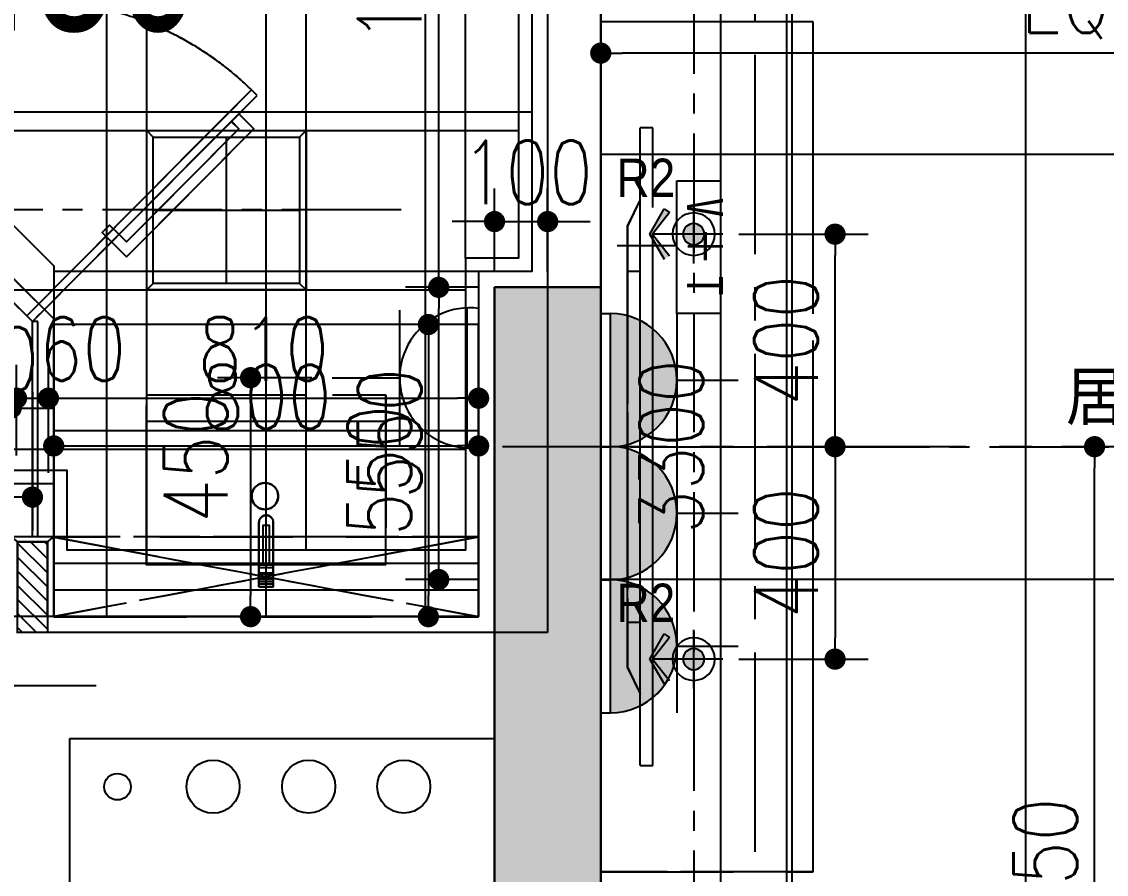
# Model space of a CAD drawing. Header units: inches. Extents: x -2597087 to 134135, y -662679 to 20000.
# Drawn here: x 5080 to 7122, y -15832 to -14227 of the extents above; entities that cross this region are included whole.
import ezdxf

# ---------------------------------------------------------------- set-up
doc = ezdxf.new("R2010")
doc.units = ezdxf.units.IN
doc.header["$LTSCALE"] = 100
doc.header["$MEASUREMENT"] = 0
for name, pattern in [('$0$DASH', [0.35, 0.25, -0.1]), ('__DASH', [0.35, 0.25, -0.1]), ('CENTER', [50.8, 31.75, -6.35, 6.35, -6.35]), ('CENTER2', [1.125, 0.75, -0.125, 0.125, -0.125]), ('DASH', [0.35, 0.25, -0.1]), ('DASHDOT2', [12.7, 6.35, -3.175, 0, -3.175]), ('HIDDENX2', [0.75, 0.5, -0.25])]:
    doc.linetypes.add(name, pattern=pattern)
doc.layers.get('0').update_dxf_attribs({"linetype": 'CONTINUOUS'})
doc.layers.get('Defpoints').update_dxf_attribs({"linetype": 'CONTINUOUS'})
for name, color, linetype in [('-04给水图层', 142, 'CENTER'), ('00-墙填充', 8, 'CONTINUOUS'), ('00-墙实线', 6, 'CONTINUOUS'), ('00-梁编号', 2, 'CONTINUOUS'), ('00-梁虚线', 4, 'DASH'), ('_ARWALL-1', 7, 'CONTINUOUS'), ('C天-CEILITE', 5, 'CONTINUOUS'), ('EQUIP-动力', 3, 'CONTINUOUS'), ('fix', 8, 'CONTINUOUS'), ('floor', 8, 'CONTINUOUS'), ('PUB_HATCH', 8, 'CONTINUOUS'), ('RC', 1, 'CONTINUOUS'), ('RC-LIGHT', 1, 'CONTINUOUS'), ('VPIPE-废水', 91, 'DASH'), ('VPIPE-污水', 49, 'DASH'), ('VPIPE-通气', 119, 'DASH'), ('WALL', 7, 'CONTINUOUS'), ('wall-dim', 3, 'CONTINUOUS'), ('WC', 1, 'CONTINUOUS'), ('天花开线', 4, 'CONTINUOUS'), ('家具', 1, 'DASH')]:
    doc.layers.add(name, color=color, linetype=linetype)
doc.styles.get("Standard").update_dxf_attribs({"font": 'txt.shx', "width": 0.8, "bigfont": 'GBCBIG.shx'})
doc.styles.add('STYLE1', font='stylu.ttf')
doc.styles.add('宋体', font='', dxfattribs={"width": 0.8})
doc.styles.add('结构海文', font='haiwenrs2015.shx', dxfattribs={"width": 0.7, "bigfont": 'haiwenhz.shx'})
doc.styles.get('宋体').set_extended_font_data('SimSun')
doc.dimstyles.new('50', dxfattribs={"dimscale": 50, "dimtxt": 2.4, "dimasz": 0.8, "dimexe": 1.25, "dimexo": 0.6, "dimgap": 0.65, "dimtad": 1, "dimdec": 0, "dimdsep": 46, "dimtxsty": 'Standard', "dimblk1": 'DOT', "dimblk2": 'DOT', "dimsah": 1, "dimcen": 2.5, "dimclrd": 3, "dimclre": 3, "dimclrt": 3, "dimadec": 0, "dimazin": 0, "dimtfac": 1, "dimtdec": 0, "dimtix": 1, "dimtmove": 2, "dimatfit": 0, "dimldrblk": 'DOT', "dimfxl": 5, "dimfxlon": 1, "dimarcsym": 0})

# ---------------------------------------------------------------- blocks, each defined once
blk = doc.blocks.new('DFG44EWDSDFG')
at = {"layer": 'PUB_HATCH'}
blk.add_hatch(color=6, dxfattribs=at).paths.add_polyline_path([(7019.9, -16877.5), (7019.9, -16677.5), (6169.9, -16677.5), (6169.9, -14727.5), (5969.9, -14727.5), (5969.9, -16877.5)])
at = {"layer": '_ARWALL-1'}
for p, q in [((6169.9, -13377.5), (6169.9, -15477.5)), ((6169.9, -14727.5), (5969.9, -14727.5)), ((5969.9, -14727.5), (5969.9, -16877.5))]:
    blk.add_line(p, q, dxfattribs=at)
at = {"layer": 'VPIPE-废水', "linetype": 'Continuous'}
for centre, radius in [((5439.9, -15667.5), 50), ((5259.9, -15667.5), 25)]:
    blk.add_circle(centre, radius, dxfattribs=at)
at = {"layer": 'VPIPE-污水', "linetype": 'Continuous'}
blk.add_circle((5799, -15667.4), 50, dxfattribs=at)
at = {"layer": 'VPIPE-通气', "linetype": 'Continuous'}
blk.add_circle((5619.9, -15667.4), 50, dxfattribs=at)
at = {"layer": 'WALL'}
for p, q in [((6069.9, -13477.5), (6069.9, -15377.5)), ((6069.9, -15377.5), (5069.9, -15377.5)), ((6169.9, -15477.5), (6169.9, -16677.5)), ((5969.9, -15577.5), (5169.9, -15577.5)), ((5169.9, -15577.5), (5169.9, -16177.5)), ((5969.9, -15577.5), (5969.9, -16877.5))]:
    blk.add_line(p, q, dxfattribs=at)
at = {"layer": 'WALL', "color": 7}
blk.add_line((6169.9, -16677.5), (6169.9, -14727.5), dxfattribs=at)
blk = doc.blocks.new('54254')
at = {"color": 1, "lineweight": -3}
for p, q in [((-2119688.1, -443344.6), (-2119688.1, -442744.6)), ((-2119673.1, -442744.6), (-2119688.1, -442744.6)), ((-2119673.1, -443344.6), (-2119673.1, -442744.6)), ((-2119673.1, -443344.6), (-2119673.1, -442842.3)), ((-2119673.1, -443324.6), (-2119673.1, -443344.6))]:
    blk.add_line(p, q, dxfattribs=at)
at = {"color": 1, "linetype": 'DASH', "lineweight": -3}
blk.add_line((-2119673.1, -443344.6), (-2120273.1, -443344.6), dxfattribs=at)
at = {"color": 1, "lineweight": -3}
for points in [[(-2119673.1, -442793.5), (-2119633.1, -442793.5), (-2119633.1, -443133.5), (-2119673.1, -443133.5)], [(-2119673.1, -442813.5), (-2119653.1, -442813.5), (-2119653.1, -443113.5), (-2119673.1, -443113.5)], [(-2119673.1, -443133.5), (-2119698.1, -443133.5), (-2119698.1, -443113.5), (-2119673.1, -443113.5)]]:
    blk.add_lwpolyline(points, dxfattribs=at)
at = {"color": 1, "linetype": 'DASH', "lineweight": -3}
blk.add_arc((-2119682.2, -443335.5), 591, 90.573, 180.8774, dxfattribs=at)
blk = doc.blocks.new('洗手盆')
at = {"layer": 'WC'}
for p, q in [((274780.9, 964189.9), (274902.4, 964189.9)), ((274780.9, 964162.9), (274780.9, 964189.9)), ((274785.8, 964162.9), (274785.8, 964189.9)), ((274787.4, 964162.9), (274787.4, 964189.9)), ((274791.6, 964162.9), (274791.6, 964189.9)), ((274796.2, 964162.9), (274796.2, 964189.9)), ((274798, 964162.9), (274798, 964189.9)), ((274804.8, 964162.9), (274804.8, 964189.9)), ((274807.5, 964162.9), (274807.5, 964189.9)), ((274817.1, 964162.9), (274817.1, 964189.9)), ((274822.5, 964162.9), (274822.5, 964189.9)), ((274780.9, 964162.9), (274902.4, 964162.9))]:
    blk.add_line(p, q, dxfattribs=at)
for points in [[(274822.5, 964401.4), (274822.5, 963951.4), (275092.5, 963951.4), (275092.5, 964401.4)], [(274822.5, 964182.8), (274896.6, 964182.8), (274896.6, 964170.1), (274822.5, 964170.1)]]:
    blk.add_lwpolyline(points, close=True, dxfattribs=at)
blk.add_circle((274951.7, 964174.2), 25, dxfattribs=at)
blk.add_arc((274902.4, 964176.4), 13.5, 270, 90, dxfattribs=at)
blk = doc.blocks.new('144')
at = {"layer": 'WALL', "lineweight": -3}
h = blk.add_hatch(dxfattribs=at)
h.set_pattern_fill('ANSI31', color=1, scale=150, style=0)
h.set_pattern_definition([(135, (1493599.496, -769812.702), (13.25825215, 13.25825215), [])])
h.paths.add_polyline_path([(1414452.4, -309067.8), (1414452.4, -309011.8), (1414281.5, -309011.8), (1414281.5, -309067.8)])
at = {"layer": 'fix', "color": 1, "linetype": 'ByBlock'}
for p, q in [((1414452.4, -309011.8), (1414461.4, -308999.8)), ((1414461.4, -309079.8), (1414452.4, -309067.8))]:
    blk.add_line(p, q, dxfattribs=at)
blk.add_lwpolyline([(1414311.5, -308999.8), (1414461.4, -308999.8), (1414461.4, -309079.8), (1414311.5, -309079.8)], dxfattribs=at)
at = {"layer": 'WALL', "color": 2, "linetype": 'ByBlock', "lineweight": -3}
blk.add_lwpolyline([(1414281.5, -309067.8), (1414452.4, -309067.8), (1414452.4, -309011.8), (1414281.5, -309011.8)], dxfattribs=at)
at = {"layer": 'WALL', "color": 1, "linetype": 'ByBlock'}
blk.add_lwpolyline([(1414311.5, -309011.8), (1414452.4, -309011.8), (1414452.4, -309067.8), (1414311.5, -309067.8)], dxfattribs=at)
blk = doc.blocks.new('_Dot')
at = {"color": 0, "linetype": 'ByBlock', "lineweight": -2}
blk.add_line((-0.5, 0), (-1, 0), dxfattribs=at)
at = {"color": 0, "linetype": 'ByBlock', "const_width": 0.5}
blk.add_lwpolyline([(-0.25, 0, 1), (0.25, 0, 1)], format="xyb", close=True, dxfattribs=at)
blk = doc.blocks.new('*D413')
at = {"layer": 'Defpoints', "color": 0, "transparency": 16777216}
for p in [(4099.9, -14894.6), (5099.9, -14894.6), (4099.9, -15122.5)]:
    blk.add_point(p, dxfattribs=at)
at = {"layer": 'WC', "color": 3, "lineweight": -2, "transparency": 16777216}
for p, q in [((4099.9, -14924.6), (4099.9, -15185)), ((5099.9, -14924.6), (5099.9, -15185)), ((4139.9, -15122.5), (4385.2, -15122.5)), ((5059.9, -15122.5), (4722.2, -15122.5))]:
    blk.add_line(p, q, dxfattribs=at)
at = {"layer": 'WC', "color": 3, "lineweight": -2, "transparency": 16777216, "xscale": 40, "yscale": 40, "zscale": 40, "rotation": 180}
blk.add_blockref('_Dot', (4099.9, -15122.5), dxfattribs=at)
at = {"layer": 'WC', "color": 3, "lineweight": -2, "transparency": 16777216, "xscale": 40, "yscale": 40, "zscale": 40}
blk.add_blockref('_Dot', (5099.9, -15122.5), dxfattribs=at)
at = {"layer": 'WC', "color": 3, "transparency": 16777216, "insert": (4553.7, -15039.1), "char_height": 120, "attachment_point": 5}
blk.add_mtext('1000', dxfattribs=at)
blk = doc.blocks.new('*D414')
at = {"layer": 'Defpoints', "color": 0, "transparency": 16777216}
for p in [(5939.9, -15026.1), (5139.9, -15052.3), (5939.9, -15052.3)]:
    blk.add_point(p, dxfattribs=at)
at = {"layer": 'WC', "color": 3, "lineweight": -2, "transparency": 16777216}
for p, q in [((5139.9, -15026.1), (5139.9, -14963.6)), ((5939.9, -15026.1), (5939.9, -14963.6)), ((5179.9, -15026.1), (5899.9, -15026.1))]:
    blk.add_line(p, q, dxfattribs=at)
at = {"layer": 'WC', "color": 3, "lineweight": -2, "transparency": 16777216, "xscale": 40, "yscale": 40, "zscale": 40, "rotation": 180}
blk.add_blockref('_Dot', (5139.9, -15026.1), dxfattribs=at)
at = {"layer": 'WC', "color": 3, "lineweight": -2, "transparency": 16777216, "xscale": 40, "yscale": 40, "zscale": 40}
blk.add_blockref('_Dot', (5939.9, -15026.1), dxfattribs=at)
at = {"layer": 'WC', "color": 3, "transparency": 16777216, "insert": (5539.9, -14933.6), "char_height": 120, "attachment_point": 5}
blk.add_mtext('800', dxfattribs=at)
blk = doc.blocks.new('*D415')
at = {"layer": 'Defpoints', "color": 0, "transparency": 16777216}
for p in [(5939.9, -14797.5, 0), (5845.3, -15347.5), (5939.9, -15347.5, 0)]:
    blk.add_point(p, dxfattribs=at)
at = {"layer": 'WC', "color": 3, "lineweight": -2, "transparency": 16777216}
for p, q in [((5909.9, -14797.5), (5782.8, -14797.5)), ((5845.3, -14837.5), (5845.3, -15307.5)), ((5909.9, -15347.5), (5782.8, -15347.5))]:
    blk.add_line(p, q, dxfattribs=at)
at = {"layer": 'WC', "color": 3, "lineweight": -2, "transparency": 16777216, "xscale": 40, "yscale": 40, "zscale": 40}
for p, rotation in [((5845.3, -14797.5), 90), ((5845.3, -15347.5), 270)]:
    blk.add_blockref('_Dot', p, dxfattribs=dict(at, rotation=rotation))
at = {"layer": 'WC', "color": 3, "transparency": 16777216, "insert": (5752.8, -15072.5), "char_height": 120, "attachment_point": 5, "rotation": 90}
blk.add_mtext('550', dxfattribs=at)
blk = doc.blocks.new('asfdgfgsdgf')
at = {"color": 1, "linetype": 'HIDDENX2', "ltscale": 2}
for p, q in [((149083.2, -162742.3), (149083.2, -161542.3)), ((149107.2, -161542.3), (149083.2, -161542.3)), ((149107.2, -162742.3), (149107.2, -161542.3)), ((149059.2, -161811.9), (149059.2, -162472.7)), ((149059.2, -161811.9), (149083.2, -161811.9)), ((149059.2, -162472.7), (149083.2, -162472.7)), ((149083.2, -162742.3), (149107.2, -162742.3))]:
    blk.add_line(p, q, dxfattribs=at)
blk.add_lwpolyline([(149083.2, -162607.4), (149083.2, -161677.2), (149059.2, -161727.4), (149059.2, -162557.3)], close=True, dxfattribs=at)
at = {"layer": '家具', "color": 2, "linetype": 'HIDDENX2', "ltscale": 2}
blk.add_lwpolyline([(149409.2, -162942.3), (149409.2, -161342.3), (149009.2, -161342.3), (149009.2, -162942.3)], close=True, dxfattribs=at)
blk = doc.blocks.new('*D446')
at = {"layer": 'Defpoints', "color": 0, "transparency": 16777216}
for p in [(6169.9, -14286.6), (6169.9, -14719.1), (7919.9, -14824.5)]:
    blk.add_point(p, dxfattribs=at)
at = {"layer": '天花开线', "color": 3, "lineweight": -2, "transparency": 16777216}
for p, q in [((6169.9, -14536.6), (6169.9, -14224.1)), ((7919.9, -14536.6), (7919.9, -14224.1)), ((7879.9, -14286.6), (6209.9, -14286.6))]:
    blk.add_line(p, q, dxfattribs=at)
at = {"layer": '天花开线', "color": 3, "lineweight": -2, "transparency": 16777216, "xscale": 40, "yscale": 40, "zscale": 40, "rotation": 180}
blk.add_blockref('_Dot', (6169.9, -14286.6), dxfattribs=at)
at = {"layer": '天花开线', "color": 3, "lineweight": -2, "transparency": 16777216, "xscale": 40, "yscale": 40, "zscale": 40}
blk.add_blockref('_Dot', (7919.9, -14286.6), dxfattribs=at)
at = {"layer": '天花开线', "color": 3, "transparency": 16777216, "insert": (7044.9, -14194.1), "char_height": 120, "attachment_point": 5}
blk.add_mtext('EQ', dxfattribs=at)
blk = doc.blocks.new('*D447')
at = {"layer": 'Defpoints', "color": 0, "transparency": 16777216}
for p in [(6399.9, -15027.5), (6399.9, -15427.4), (6611, -15427.4)]:
    blk.add_point(p, dxfattribs=at)
at = {"layer": '天花开线', "color": 3, "lineweight": -2, "transparency": 16777216}
for p, q in [((6429.9, -15027.5), (6673.5, -15027.5)), ((6611, -15067.5), (6611, -15387.4)), ((6429.9, -15427.4), (6673.5, -15427.4))]:
    blk.add_line(p, q, dxfattribs=at)
at = {"layer": '天花开线', "color": 3, "lineweight": -2, "transparency": 16777216, "xscale": 40, "yscale": 40, "zscale": 40}
for p, rotation in [((6611, -15027.5), 90), ((6611, -15427.4), 270)]:
    blk.add_blockref('_Dot', p, dxfattribs=dict(at, rotation=rotation))
at = {"layer": '天花开线', "color": 3, "transparency": 16777216, "insert": (6518.5, -15227.4), "char_height": 120, "attachment_point": 5, "rotation": 90}
blk.add_mtext('400', dxfattribs=at)
blk = doc.blocks.new('ktsd')
h = blk.add_hatch(color=250)
edge = h.paths.add_edge_path()
edge.add_arc((0, 0), 20, 0, 360)
for p, q in [((0, 55), (0, -77.5)), ((-55, 0), (55, 0))]:
    blk.add_line(p, q)
at = {"color": 8}
for p, q in [((-47.4, -55.1), (0, -82.7)), ((0, -77.5), (-40.5, -45.4)), ((40.8, -45.7), (0, -77.5)), ((0, -82.7), (47.6, -55.5)), ((47.6, -55.5), (40.8, -45.7))]:
    blk.add_line(p, q, dxfattribs=at)
for radius in [40, 20]:
    blk.add_circle((0, 0), radius)
for points in [[(-40.5, -45.4), (0, -77.5), (-47.4, -55.1), (0, -82.7)], [(40.8, -45.7), (0, -77.5), (47.6, -55.5), (0, -82.7)]]:
    blk.add_solid(points, dxfattribs=at)
blk = doc.blocks.new('*D448')
at = {"layer": 'Defpoints', "color": 0, "transparency": 16777216}
for p in [(6399.9, -14627.4), (6611, -14627.4), (6399.9, -15027.5)]:
    blk.add_point(p, dxfattribs=at)
at = {"layer": '天花开线', "color": 3, "lineweight": -2, "transparency": 16777216}
for p, q in [((6429.9, -14627.4), (6673.5, -14627.4)), ((6611, -14987.5), (6611, -14667.4)), ((6429.9, -15027.5), (6673.5, -15027.5))]:
    blk.add_line(p, q, dxfattribs=at)
at = {"layer": '天花开线', "color": 3, "lineweight": -2, "transparency": 16777216, "xscale": 40, "yscale": 40, "zscale": 40}
for p, rotation in [((6611, -14627.4), 90), ((6611, -15027.5), 270)]:
    blk.add_blockref('_Dot', p, dxfattribs=dict(at, rotation=rotation))
at = {"layer": '天花开线', "color": 3, "transparency": 16777216, "insert": (6518.5, -14827.4), "char_height": 120, "attachment_point": 5, "rotation": 90}
blk.add_mtext('400', dxfattribs=at)
blk = doc.blocks.new('A$C7E671F70')
at = {"layer": 'C天-CEILITE', "color": 8}
for p, q in [((12.2, 287.8), (0, 300)), ((287.8, 287.8), (300, 300)), ((12.2, 12.2), (0, 0)), ((287.8, 12.2), (300, 0))]:
    blk.add_line(p, q, dxfattribs=at)
at = {"layer": 'C天-CEILITE', "color": 1}
blk.add_lwpolyline([(0, 300), (300, 300), (300, 0), (0, 0)], close=True, dxfattribs=at)
at = {"layer": 'C天-CEILITE', "color": 8}
blk.add_lwpolyline([(12.2, 287.8), (287.8, 287.8), (287.8, 12.2), (12.2, 12.2)], close=True, dxfattribs=at)
at = {"layer": 'RC', "color": 8}
for p, q in [((150, 287.8), (150, 12.2)), ((12.2, 150), (287.8, 150))]:
    blk.add_line(p, q, dxfattribs=at)
blk = doc.blocks.new('A$C305E440D')
at = {"layer": 'RC'}
blk.add_blockref('A$C7E671F70', (0, -300), dxfattribs=at)
blk = doc.blocks.new('DREGFDS34DFDFDFFDDFDF')
at = {"layer": 'EQUIP-动力', "color": 8, "linetype": '__DASH', "ltscale": 10}
for p, q in [((32699.6, -14327.5), (33159.2, -14787.1)), ((33108.6, -14781.2), (33531.5, -14355.6)), ((33542.1, -14366.2), (33531.5, -14355.6)), ((33119.2, -14791.8), (32693.6, -14368.9)), ((33119.2, -14791.8), (33542.1, -14366.2)), ((33119.2, -14791.8), (33473.2, -14435.5)), ((34263.2, -15627.5), (34263.2, -14427.5)), ((34287.2, -14427.5), (34263.2, -14427.5)), ((34287.2, -15627.5), (34287.2, -14427.5)), ((34239.2, -14697), (34239.2, -15357.9)), ((34239.2, -14697), (34263.2, -14697)), ((33119.2, -15197.5), (33119.2, -14791.8)), ((33129.2, -15197.5), (33129.2, -14791.8)), ((33159.2, -15317.4), (33159.2, -14787.1)), ((33959.2, -14797.5, 0), (33159.2, -14797.5, 0)), ((33159.2, -14797.5, 0), (33159.2, -15347.4, 0)), ((33959.2, -15347.5, 0), (33959.2, -14797.5, 0)), ((33159.2, -15097.5, 0), (33159.2, -15247.5, 0)), ((33959.2, -15247.5, 0), (33959.2, -15097.5, 0)), ((33545.7, -15291.3, 0), (33545.7, -15169.8, 0)), ((33572.7, -15291.3, 0), (33572.7, -15169.8, 0)), ((33959.2, -15197.5, 0), (33159.2, -15197.5, 0)), ((33959.2, -15197.5), (33159.2, -15347.5, 0)), ((33159.2, -15197.5, 0), (33959.2, -15347.5, 0)), ((33159.2, -15247.4, 0), (33159.2, -15247.4, 0)), ((33545.7, -15249.8, 0), (33572.7, -15249.8, 0)), ((33545.7, -15255.1, 0), (33572.7, -15255.1, 0)), ((33545.7, -15264.8, 0), (33572.7, -15264.8, 0)), ((33545.7, -15267.4, 0), (33572.7, -15267.4, 0)), ((33545.7, -15274.2, 0), (33572.7, -15274.2, 0)), ((33545.7, -15276, 0), (33572.7, -15276, 0)), ((33545.7, -15280.7, 0), (33572.7, -15280.7, 0)), ((33545.7, -15284.9, 0), (33572.7, -15284.9, 0)), ((33545.7, -15286.4, 0), (33572.7, -15286.4, 0)), ((33545.7, -15291.3, 0), (33572.7, -15291.3, 0)), ((33159.2, -15347.4, 0), (33959.2, -15347.5, 0)), ((33159.2, -15347.5, 0), (33959.2, -15347.5, 0)), ((34239.2, -15357.9), (34263.2, -15357.9)), ((34263.2, -15627.5), (34287.2, -15627.5))]:
    blk.add_line(p, q, dxfattribs=at)
for points in [[(34589.2, -15827.5), (34589.2, -14227.5), (34189.2, -14227.5), (34189.2, -15827.5)], [(34263.2, -15492.6), (34263.2, -14562.3), (34239.2, -14612.5), (34239.2, -15442.4)]]:
    blk.add_lwpolyline(points, close=True, dxfattribs=at)
for points in [[(33507.7, -14400.9), (33536, -14429.1), (33296.4, -14670.2), (33268, -14642)], [(33493.6, -14415), (33507.8, -14429.1), (33296.3, -14641.9), (33282.1, -14627.8)], [(33268, -14642), (33250.3, -14624.4), (33264.4, -14610.2), (33282.1, -14627.8)]]:
    blk.add_lwpolyline(points, dxfattribs=at)
at = {"layer": 'EQUIP-动力', "color": 8, "linetype": '__DASH', "ltscale": 10, "elevation": 0}
for points in [[(33784.2, -15249.8), (33334.2, -15249.8), (33334.2, -14929.8), (33784.2, -14929.8)], [(33565.5, -15249.8), (33565.5, -15175.6), (33552.8, -15175.6), (33552.8, -15249.8)]]:
    blk.add_lwpolyline(points, close=True, dxfattribs=at)
at = {"layer": 'EQUIP-动力', "color": 8, "linetype": '__DASH', "ltscale": 10}
blk.add_circle((33556.9, -15120.6, 0), 25, dxfattribs=at)
for centre, radius, start, end in [((33119.1, -14779), 591, 45.7526, 136.057), ((33559.2, -15169.8, 0), 13.5, 0, 180)]:
    blk.add_arc(centre, radius, start, end, dxfattribs=at)
blk = doc.blocks.new('PCG7')
at = {"color": 0, "linetype": 'ByBlock', "lineweight": -2}
for p, q in [((-120.3, 675), (-120.3, 300)), ((995.6, 300), (995.6, 675)), ((-120.3, 300), (995.6, 300)), ((450.5, 300), (450.5, -200.9))]:
    blk.add_line(p, q, dxfattribs=at)
at = {"color": 0, "linetype": 'ByBlock', "lineweight": -2, "style": '宋体', "width": 0.8}
for s, p in [('T', (33.1, 386)), ('＋', (281.9, 384.9)), ('V', (690.3, 386))]:
    blk.add_text(s, height=300, dxfattribs=at).set_placement(p)
blk = doc.blocks.new('safre2cdas')
at = {"linetype": 'ByBlock', "lineweight": -2}
h = blk.add_hatch(color=0, dxfattribs=at)
edge = h.paths.add_edge_path()
edge.add_ellipse((-141.7, 0), major_axis=(-88.6, 88.6), ratio=1, start_angle=135, end_angle=315, ccw=False)
edge.add_line((-141.7, -125.2), (-141.7, 125.2))
at = {"color": 0, "linetype": 'ByBlock', "lineweight": -2}
for p, q in [((-160.3, 125.2), (-141.7, 125.2)), ((-141.7, 125.2), (-141.7, -125.2)), ((-16.4, -125.2), (-16.4, 125.2)), ((-16.4, 0), (98.6, 0)), ((-160.3, -125.2), (-141.7, -125.2))]:
    blk.add_line(p, q, dxfattribs=at)
at = {"color": 0, "linetype": 'ByBlock', "lineweight": -2, "extrusion": (0, 0, -1)}
blk.add_ellipse((-141.7, 0), major_axis=(88.6, 88.6), ratio=1, start_param=-0.785398, end_param=2.356194, dxfattribs=at)
blk = doc.blocks.new('*D507')
at = {"layer": 'Defpoints', "color": 0, "transparency": 16777216}
for p in [(7099.7, -15027.5), (7163.4, -15027.5), (6960, -16677.5)]:
    blk.add_point(p, dxfattribs=at)
at = {"layer": 'EQUIP-动力', "color": 3, "lineweight": -2, "transparency": 16777216}
for p, q in [((7133.4, -15027.5), (7037.2, -15027.5)), ((7099.7, -16637.5), (7099.7, -15067.5)), ((6990, -16677.5), (7162.2, -16677.5))]:
    blk.add_line(p, q, dxfattribs=at)
at = {"layer": 'EQUIP-动力', "color": 3, "lineweight": -2, "transparency": 16777216, "xscale": 40, "yscale": 40, "zscale": 40}
for p, rotation in [((7099.7, -15027.5), 90), ((7099.7, -16677.5), 270)]:
    blk.add_blockref('_Dot', p, dxfattribs=dict(at, rotation=rotation))
at = {"layer": 'EQUIP-动力', "color": 3, "transparency": 16777216, "insert": (7007.2, -15852.5), "char_height": 120, "attachment_point": 5, "rotation": 90}
blk.add_mtext('1650', dxfattribs=at)
blk = doc.blocks.new('*D512')
at = {"layer": 'Defpoints', "color": 0, "transparency": 16777216}
for p in [(5656.2, -14897.6), (5510.6, -15347.4), (5656.2, -15347.4)]:
    blk.add_point(p, dxfattribs=at)
at = {"layer": 'EQUIP-动力', "color": 3, "lineweight": -2, "transparency": 16777216}
for p, q in [((5626.2, -14897.6), (5448.1, -14897.6)), ((5510.6, -14937.6), (5510.6, -15307.4)), ((5626.2, -15347.4), (5448.1, -15347.4))]:
    blk.add_line(p, q, dxfattribs=at)
at = {"layer": 'EQUIP-动力', "color": 3, "lineweight": -2, "transparency": 16777216, "xscale": 40, "yscale": 40, "zscale": 40}
for p, rotation in [((5510.6, -14897.6), 90), ((5510.6, -15347.4), 270)]:
    blk.add_blockref('_Dot', p, dxfattribs=dict(at, rotation=rotation))
at = {"layer": 'EQUIP-动力', "color": 3, "transparency": 16777216, "insert": (5407.3, -15048), "char_height": 120, "attachment_point": 5, "rotation": 90}
blk.add_mtext('450', dxfattribs=at)
blk = doc.blocks.new('A$C13D5077C')
at = {"layer": 'EQUIP-动力', "color": 7}
for points in [[(0, 262.5), (0, 135.5)], [(-127, 135.5), (127, 135.5)], [(-132.1, 8.5), (131.5, 8.5)]]:
    blk.add_lwpolyline(points, dxfattribs=at)
blk.add_lwpolyline([(130.5, -13.1, 1.142122), (-130.9, -14.4)], format="xyb", dxfattribs=at)
blk = doc.blocks.new('h54h5h56j56')
at = {"layer": '-04给水图层', "color": 8, "linetype": '$0$DASH', "ltscale": 5}
for p, q in [((29975.1, 10446.3), (29575.1, 10446.3)), ((29575.1, 10446.3), (29575.1, 8846.3)), ((29975.1, 8846.3), (29975.1, 10446.3)), ((28085.5, 10346.3), (28545.1, 9886.7)), ((28494.5, 9892.5), (28917.4, 10318.1)), ((28928.1, 10307.5), (28917.4, 10318.1)), ((28505.1, 9881.9), (28079.5, 10304.9)), ((28505.1, 9881.9), (28928.1, 10307.5)), ((28893.6, 10272.9), (28922, 10244.7)), ((28879.5, 10258.7), (28893.7, 10244.6)), ((28505.1, 9881.9), (28859.2, 10238.2)), ((28893.7, 10244.6), (28682.2, 10031.8)), ((28922, 10244.7), (28682.3, 10003.5)), ((29649.1, 9046.3), (29649.1, 10246.3)), ((29673.1, 10246.3), (29649.1, 10246.3)), ((29673.1, 9046.3), (29673.1, 10246.3)), ((29649.1, 10111.4), (29625.1, 10061.2)), ((29649.1, 9181.2), (29649.1, 10111.4)), ((28636.2, 10049.3), (28650.3, 10063.5)), ((28654, 10031.7), (28636.2, 10049.3)), ((28650.3, 10063.5), (28668.1, 10045.9)), ((29625.1, 10061.2), (29625.1, 9231.3)), ((28682.3, 10003.5), (28654, 10031.7)), ((28682.2, 10031.8), (28668.1, 10045.9)), ((29625.1, 9976.7), (29625.1, 9315.8)), ((29625.1, 9976.7), (29649.1, 9976.7)), ((28519.2, 9896.1), (28505.1, 9881.9)), ((28545.1, 9356.3), (28545.1, 9886.7)), ((28515.1, 9881.9), (28505.1, 9881.9)), ((28505.1, 9476.3), (28505.1, 9881.9)), ((28515.1, 9476.3), (28515.1, 9881.9)), ((29345.1, 9876.3, 0), (28545.1, 9876.3, 0)), ((28545.1, 9876.3, 0), (28545.1, 9326.3, 0)), ((29345.1, 9426.3, 0), (29345.1, 9876.3, 0)), ((28720.1, 9424, 0), (28720.1, 9744, 0)), ((28720.1, 9744, 0), (29170.1, 9744, 0)), ((29170.1, 9744, 0), (29170.1, 9424, 0)), ((28545.1, 9576.3, 0), (28545.1, 9326.3, 0)), ((29345.1, 9326.3, 0), (29345.1, 9576.3, 0)), ((28931.6, 9382.4, 0), (28931.6, 9503.9, 0)), ((28951.5, 9498.1, 0), (28938.8, 9498.1, 0)), ((28938.8, 9498.1, 0), (28938.8, 9424, 0)), ((28951.5, 9424, 0), (28951.5, 9498.1, 0)), ((28958.6, 9382.4, 0), (28958.6, 9503.9, 0)), ((29345.1, 9476.3, 0), (28545.1, 9476.3, 0)), ((29345.1, 9476.3), (28545.1, 9326.3, 0)), ((28545.1, 9476.3, 0), (29345.1, 9326.3, 0)), ((28545.1, 9426.3, 0), (28545.1, 9426.3, 0)), ((29170.1, 9424, 0), (28720.1, 9424, 0)), ((28931.6, 9424, 0), (28958.6, 9424, 0)), ((28931.6, 9418.6, 0), (28958.6, 9418.6, 0)), ((28938.8, 9424, 0), (28951.5, 9424, 0)), ((28931.6, 9409, 0), (28958.6, 9409, 0)), ((28931.6, 9406.3, 0), (28958.6, 9406.3, 0)), ((28931.6, 9399.5, 0), (28958.6, 9399.5, 0)), ((28931.6, 9397.7, 0), (28958.6, 9397.7, 0)), ((28931.6, 9393.1, 0), (28958.6, 9393.1, 0)), ((28931.6, 9388.8, 0), (28958.6, 9388.8, 0)), ((28931.6, 9387.3, 0), (28958.6, 9387.3, 0)), ((28931.6, 9382.4, 0), (28958.6, 9382.4, 0)), ((28545.1, 9326.3, 0), (29345.1, 9326.3, 0)), ((28545.1, 9326.3, 0), (29345.1, 9326.3, 0)), ((29625.1, 9315.8), (29649.1, 9315.8)), ((29625.1, 9231.3), (29649.1, 9181.2)), ((29649.1, 9046.3), (29673.1, 9046.3)), ((29575.1, 8846.3), (29975.1, 8846.3))]:
    blk.add_line(p, q, dxfattribs=at)
blk.add_circle((28942.9, 9553.2, 0), 25, dxfattribs=at)
for centre, radius, start, end in [((28505.1, 9894.8), 591, 45.7526, 136.057), ((28945.1, 9503.9, 0), 13.5, 0, 180)]:
    blk.add_arc(centre, radius, start, end, dxfattribs=at)
blk = doc.blocks.new('*D608')
at = {"layer": 'Defpoints', "color": 0, "transparency": 16777216}
for p in [(6169.9, -13377.5), (6169.9, -16677.5), (6395.4, -16677.5)]:
    blk.add_point(p, dxfattribs=at)
at = {"layer": 'wall-dim', "color": 3, "lineweight": -2, "transparency": 16777216}
for p, q in [((6199.9, -13377.5), (6457.9, -13377.5)), ((6395.4, -13417.5), (6395.4, -16637.5)), ((6199.9, -16677.5), (6457.9, -16677.5))]:
    blk.add_line(p, q, dxfattribs=at)
at = {"layer": 'wall-dim', "color": 3, "lineweight": -2, "transparency": 16777216, "xscale": 40, "yscale": 40, "zscale": 40}
for p, rotation in [((6395.4, -13377.5), 90), ((6395.4, -16677.5), 270)]:
    blk.add_blockref('_Dot', p, dxfattribs=dict(at, rotation=rotation))
at = {"layer": 'wall-dim', "color": 3, "transparency": 16777216, "insert": (6302.9, -15027.5), "char_height": 120, "attachment_point": 5, "rotation": 90}
blk.add_mtext('3300', dxfattribs=at)
blk = doc.blocks.new('*D627')
at = {"layer": 'Defpoints', "color": 0, "transparency": 16777216}
for p in [(5069.9, -14936.2), (5069.9, -15073.8, 0), (4969.9, -15201.9)]:
    blk.add_point(p, dxfattribs=at)
at = {"layer": 'wall-dim', "color": 3, "lineweight": -2, "transparency": 16777216}
for p, q in [((4969.9, -15171.9), (4969.9, -14873.7)), ((5069.9, -15043.8), (5069.9, -14873.7)), ((4929.9, -14936.2), (4889.9, -14936.2)), ((4969.9, -14936.2), (5069.9, -14936.2)), ((5109.9, -14936.2), (5149.9, -14936.2))]:
    blk.add_line(p, q, dxfattribs=at)
at = {"layer": 'wall-dim', "color": 3, "lineweight": -2, "transparency": 16777216, "xscale": 40, "yscale": 40, "zscale": 40}
blk.add_blockref('_Dot', (4969.9, -14936.2), dxfattribs=at)
at = {"layer": 'wall-dim', "color": 3, "lineweight": -2, "transparency": 16777216, "xscale": 40, "yscale": 40, "zscale": 40, "rotation": 180}
blk.add_blockref('_Dot', (5069.9, -14936.2), dxfattribs=at)
at = {"layer": 'wall-dim', "color": 3, "transparency": 16777216, "insert": (4946.5, -14843.7), "char_height": 120, "attachment_point": 5}
blk.add_mtext('100', dxfattribs=at)
blk = doc.blocks.new('*D629')
at = {"layer": 'Defpoints', "color": 0, "transparency": 16777216}
for p in [(5129.9, -14936.2), (5069.9, -15073.8, 0), (5129.9, -15106.5)]:
    blk.add_point(p, dxfattribs=at)
at = {"layer": 'wall-dim', "color": 3, "lineweight": -2, "transparency": 16777216}
for p, q in [((5069.9, -15043.8), (5069.9, -14873.7)), ((5129.9, -15076.5), (5129.9, -14873.7)), ((5029.9, -14936.2), (4989.9, -14936.2)), ((5069.9, -14936.2), (5129.9, -14936.2)), ((5169.9, -14936.2), (5209.9, -14936.2))]:
    blk.add_line(p, q, dxfattribs=at)
at = {"layer": 'wall-dim', "color": 3, "lineweight": -2, "transparency": 16777216, "xscale": 40, "yscale": 40, "zscale": 40}
blk.add_blockref('_Dot', (5069.9, -14936.2), dxfattribs=at)
at = {"layer": 'wall-dim', "color": 3, "lineweight": -2, "transparency": 16777216, "xscale": 40, "yscale": 40, "zscale": 40, "rotation": 180}
blk.add_blockref('_Dot', (5129.9, -14936.2), dxfattribs=at)
at = {"layer": 'wall-dim', "color": 3, "transparency": 16777216, "insert": (5194.1, -14843.7), "char_height": 120, "attachment_point": 5}
blk.add_mtext('60', dxfattribs=at)
blk = doc.blocks.new('*D630')
at = {"layer": 'Defpoints', "color": 0, "transparency": 16777216}
for p in [(5939.9, -14936.2), (5939.9, -15086.2), (5129.9, -15106.5)]:
    blk.add_point(p, dxfattribs=at)
at = {"layer": 'wall-dim', "color": 3, "lineweight": -2, "transparency": 16777216}
for p, q in [((5129.9, -15076.5), (5129.9, -14873.7)), ((5939.9, -15056.2), (5939.9, -14873.7)), ((5169.9, -14936.2), (5899.9, -14936.2))]:
    blk.add_line(p, q, dxfattribs=at)
at = {"layer": 'wall-dim', "color": 3, "lineweight": -2, "transparency": 16777216, "xscale": 40, "yscale": 40, "zscale": 40, "rotation": 180}
blk.add_blockref('_Dot', (5129.9, -14936.2), dxfattribs=at)
at = {"layer": 'wall-dim', "color": 3, "lineweight": -2, "transparency": 16777216, "xscale": 40, "yscale": 40, "zscale": 40}
blk.add_blockref('_Dot', (5939.9, -14936.2), dxfattribs=at)
at = {"layer": 'wall-dim', "color": 3, "transparency": 16777216, "insert": (5534.9, -14843.7), "char_height": 120, "attachment_point": 5}
blk.add_mtext('810', dxfattribs=at)
blk = doc.blocks.new('*D631')
at = {"layer": 'Defpoints', "color": 0, "transparency": 16777216}
for p in [(5864.7, -14727.5), (5969.9, -14727.5), (5969.9, -15277.5)]:
    blk.add_point(p, dxfattribs=at)
at = {"layer": 'wall-dim', "color": 3, "lineweight": -2, "transparency": 16777216}
for p, q in [((5939.9, -14727.5), (5802.2, -14727.5)), ((5864.7, -15237.5), (5864.7, -14767.5)), ((5939.9, -15277.5), (5802.2, -15277.5))]:
    blk.add_line(p, q, dxfattribs=at)
at = {"layer": 'wall-dim', "color": 3, "lineweight": -2, "transparency": 16777216, "xscale": 40, "yscale": 40, "zscale": 40}
for p, rotation in [((5864.7, -14727.5), 90), ((5864.7, -15277.5), 270)]:
    blk.add_blockref('_Dot', p, dxfattribs=dict(at, rotation=rotation))
at = {"layer": 'wall-dim', "color": 3, "transparency": 16777216, "insert": (5772.2, -15002.5), "char_height": 120, "attachment_point": 5, "rotation": 90}
blk.add_mtext('550', dxfattribs=at)
blk = doc.blocks.new('*D632')
at = {"layer": 'Defpoints', "color": 0, "transparency": 16777216}
for p in [(5864.7, -13477.5), (6029.9, -13477.5), (5969.9, -14727.5)]:
    blk.add_point(p, dxfattribs=at)
at = {"layer": 'wall-dim', "color": 3, "lineweight": -2, "transparency": 16777216}
for p, q in [((5999.9, -13477.5), (5802.2, -13477.5)), ((5864.7, -14687.5), (5864.7, -13517.5)), ((5939.9, -14727.5), (5802.2, -14727.5))]:
    blk.add_line(p, q, dxfattribs=at)
at = {"layer": 'wall-dim', "color": 3, "lineweight": -2, "transparency": 16777216, "xscale": 40, "yscale": 40, "zscale": 40}
for p, rotation in [((5864.7, -13477.5), 90), ((5864.7, -14727.5), 270)]:
    blk.add_blockref('_Dot', p, dxfattribs=dict(at, rotation=rotation))
at = {"layer": 'wall-dim', "color": 3, "transparency": 16777216, "insert": (5772.2, -14102.5), "char_height": 120, "attachment_point": 5, "rotation": 90}
blk.add_mtext('1250', dxfattribs=at)
blk = doc.blocks.new('*D633')
at = {"layer": 'Defpoints', "color": 0, "transparency": 16777216}
for p in [(6069.9, -14603.7), (5969.9, -14727.5), (6069.9, -14727.5)]:
    blk.add_point(p, dxfattribs=at)
at = {"layer": 'wall-dim', "color": 3, "lineweight": -2, "transparency": 16777216}
for p, q in [((5969.9, -14697.5), (5969.9, -14541.2)), ((6069.9, -14697.5), (6069.9, -14541.2)), ((5929.9, -14603.7), (5889.9, -14603.7)), ((5969.9, -14603.7), (6069.9, -14603.7)), ((6109.9, -14603.7), (6149.9, -14603.7))]:
    blk.add_line(p, q, dxfattribs=at)
at = {"layer": 'wall-dim', "color": 3, "lineweight": -2, "transparency": 16777216, "xscale": 40, "yscale": 40, "zscale": 40}
blk.add_blockref('_Dot', (5969.9, -14603.7), dxfattribs=at)
at = {"layer": 'wall-dim', "color": 3, "lineweight": -2, "transparency": 16777216, "xscale": 40, "yscale": 40, "zscale": 40, "rotation": 180}
blk.add_blockref('_Dot', (6069.9, -14603.7), dxfattribs=at)
at = {"layer": 'wall-dim', "color": 3, "transparency": 16777216, "insert": (6031.6, -14511.2), "char_height": 120, "attachment_point": 5}
blk.add_mtext('100', dxfattribs=at)
blk = doc.blocks.new('*D767')
at = {"layer": 'Defpoints', "color": 0, "transparency": 16777216}
for p in [(4999.9, -14941.6, 0), (5059.9, -14941.6, 0), (5059.9, -14954.7)]:
    blk.add_point(p, dxfattribs=at)
at = {"layer": 'floor', "color": 3, "lineweight": -2, "transparency": 16777216}
for p, q in [((4959.9, -14954.7), (4919.9, -14954.7)), ((4999.9, -14954.7), (4999.9, -15017.2)), ((4999.9, -14954.7), (5059.9, -14954.7)), ((5059.9, -14954.7), (5059.9, -15017.2)), ((5099.9, -14954.7), (5139.9, -14954.7))]:
    blk.add_line(p, q, dxfattribs=at)
at = {"layer": 'floor', "color": 3, "lineweight": -2, "transparency": 16777216, "xscale": 40, "yscale": 40, "zscale": 40}
blk.add_blockref('_Dot', (4999.9, -14954.7), dxfattribs=at)
at = {"layer": 'floor', "color": 3, "lineweight": -2, "transparency": 16777216, "xscale": 40, "yscale": 40, "zscale": 40, "rotation": 180}
blk.add_blockref('_Dot', (5059.9, -14954.7), dxfattribs=at)
at = {"layer": 'floor', "color": 3, "transparency": 16777216, "insert": (5029.9, -14862.2), "char_height": 120, "attachment_point": 5}
blk.add_mtext('60', dxfattribs=at)
blk = doc.blocks.new('GTDEHD')
at = {"layer": '00-墙填充', "color": 8}
for points in [[(102410.8, -23231.4), (102610.8, -23231.4), (102410.8, -23231.4), (102610.8, -23231.4)], [(102410.8, -23231.4), (102610.8, -23231.4), (102410.8, -25381.4), (102610.8, -25181.4)]]:
    blk.add_solid(points, dxfattribs=at)
at = {"layer": '00-墙实线', "color": 8}
for p, q in [((102410.8, -23231.4), (102610.8, -23231.4)), ((102410.8, -25381.4), (102410.8, -23231.4)), ((102610.8, -23231.4), (102610.8, -25181.4))]:
    blk.add_line(p, q, dxfattribs=at)
at = {"layer": '00-梁虚线', "color": 8, "ltscale": 10}
for p, q in [((102610.8, -23231.4), (102610.8, -17581.4)), ((101660.8, -23981.4), (100510.8, -23981.4))]:
    blk.add_line(p, q, dxfattribs=at)
at = {"layer": '00-梁编号', "color": 8, "style": '结构海文', "width": 0.7}
blk.add_text('150X450', height=300, rotation=360, dxfattribs=at).set_placement((100731.2, -22748.1))

msp = doc.modelspace()

# ---------------------------------------------------------------- hatches: boundary and pattern name
at = {"layer": 'floor'}
h = msp.add_hatch(dxfattribs=at)
h.set_pattern_fill('_USER', color=256, scale=800, double=1, pattern_type=0)
h.set_pattern_definition([(0, (11769.9, -12077.45), (0, 800), []), (90, (11769.9, -12077.45), (-800, 5e-14), [])])
h.paths.add_polyline_path([(6166.951, -9077.452), (9666.951, -9077.452), (9669.915, -12177.452), (11469.915, -12177.452), (11469.915, -12077.452), (12369.915, -12077.452), (12369.915, -12177.452), (12719.915, -12177.452), (12719.915, -12077.452), (13619.915, -12077.452), (13619.915, -12177.452), (13669.915, -12177.452), (13669.915, -13277.452), (13619.915, -13277.452), (13619.915, -13377.452), (12719.915, -13377.452), (12719.915, -13277.452), (10769.915, -13277.452), (10769.915, -13377.452), (9869.915, -13377.452), (9869.915, -13277.452), (9669.915, -13277.452), (9672.879, -16677.452), (6172.879, -16677.452), (6169.915, -13381.348), (4069.915, -13377.452), (4069.915, -11827.452), (6069.915, -11827.452), (6069.915, -12177.452), (6169.915, -12177.452), (6169.915, -11087.452), (6019.915, -11087.452), (6019.915, -11697.452), (4699.915, -11697.452), (4699.915, -11597.452), (4549.915, -11597.452), (4549.915, -11147.452), (4099.915, -11147.452), (4099.915, -9107.452), (6019.915, -9107.452), (6019.915, -9487.452), (6168.433, -9487.452)])
h.paths.add_polyline_path([(4219.915, -12327.452), (6169.915, -12327.452), (6169.915, -13227.452), (4219.915, -13227.452)], flags=16)
h = msp.add_hatch(dxfattribs=at)
h.set_pattern_fill('_USER', color=256, scale=300, double=1, pattern_type=0)
h.set_pattern_definition([(0, (5839.92, -13797.45), (0, 300), []), (90, (5839.92, -13797.45), (-300, 2e-14), [])])
h.paths.add_polyline_path([(5140.205, -15087.452), (5139.918, -15087.452), (5139.918, -15347.452), (5939.915, -15347.452), (5939.915, -14687.452), (6039.915, -14687.452), (6039.915, -13532.452), (5202.915, -13532.452), (5199.915, -13519.452), (5199.915, -13507.452), (4099.915, -13507.452), (4099.915, -14227.45), (4680.298, -14227.45), (5139.918, -14687.069)])
at = {"layer": 'RC'}
h = msp.add_hatch(dxfattribs=at)
h.set_pattern_fill('_USER', color=8, scale=300, angle=90, style=0, double=1, pattern_type=0)
h.set_pattern_definition([(90, (5914.92, -13532.45), (-300, 2e-14), []), (180, (5914.92, -13532.45), (-4e-14, -300), [])])
h.paths.add_polyline_path([(6014.915, -13532.452), (6014.915, -14672.452), (5914.915, -14672.452), (5914.915, -15222.45), (5164.918, -15222.391), (5164.918, -15072.452), (5034.918, -15072.452), (5034.918, -15222.452), (4124.915, -15222.452), (4124.915, -13532.452)])

# ---------------------------------------------------------------- linework, layer by layer
at = {"layer": 'EQUIP-动力', "color": 4, "linetype": 'CENTER2', "ltscale": 5}
msp.add_line((9669.915, -15027.452), (5984.97, -15027.452), dxfattribs=at)
at = {"layer": 'fix'}
msp.add_lwpolyline([(6029.915, -13477.452), (6029.915, -13507.452), (6039.915, -13507.452), (6039.915, -14697.452), (5939.915, -14697.452), (5939.915, -15347.452), (4939.915, -15347.452), (4939.915, -15947.452), (4099.915, -15947.452), (4099.915, -13507.452), (5229.915, -13507.452), (5229.915, -13477.452)], dxfattribs=at)
at = {"layer": 'floor', "color": 1}
msp.add_lwpolyline([(4099.915, -14227.45), (4680.298, -14227.45), (5139.918, -14687.069), (5139.918, -15247.452)], dxfattribs=at)
at = {"layer": 'RC', "color": 6, "linetype": 'CENTER2', "ltscale": 5}
msp.add_line((6459.915, -9227.452), (6459.915, -16527.452), dxfattribs=at)
at = {"layer": 'RC', "color": 2}
msp.add_lwpolyline([(6519.915, -16487.452), (9649.915, -16487.452), (9649.915, -9267.452), (6519.915, -9267.452)], close=True, dxfattribs=at)
at = {"layer": 'RC'}
msp.add_lwpolyline([(6529.915, -16477.452), (9639.915, -16477.452), (9639.915, -9277.452), (6529.915, -9277.452)], close=True, dxfattribs=at)
at = {"layer": 'RC', "color": 8}
for points in [[(6039.915, -13507.452), (6039.915, -14697.452), (5939.915, -14697.452), (5939.915, -15247.452), (5139.918, -15247.389), (5139.918, -15097.452), (5059.918, -15097.452), (5059.918, -15247.452), (4099.915, -15247.452), (4099.915, -13507.452)], [(6014.915, -13532.452), (6014.915, -14672.452), (5914.915, -14672.452), (5914.915, -15222.45), (5164.918, -15222.391), (5164.918, -15072.452), (5034.918, -15072.452), (5034.918, -15222.452), (4124.915, -15222.452), (4124.915, -13532.452)]]:
    msp.add_lwpolyline(points, close=True, dxfattribs=at)
at = {"layer": 'WC', "color": 1}
for p, q in [((4680.298, -14327.45), (5139.918, -14787.069)), ((5109.915, -14791.787), (5099.915, -14791.787)), ((5139.918, -15317.439), (5139.918, -14787.069))]:
    msp.add_line(p, q, dxfattribs=at)
at = {"layer": 'WC', "color": 1, "linetype": 'ByBlock'}
for p, q in [((5099.915, -15197.452), (5099.915, -14791.787)), ((5109.915, -15197.452), (5109.915, -14791.787))]:
    msp.add_line(p, q, dxfattribs=at)
at = {"layer": 'WC', "color": 8, "linetype": 'HIDDENX2'}
for p, q in [((5939.915, -15197.452), (5139.915, -15347.452, 0)), ((5139.918, -15197.452, 0), (5939.915, -15347.451, 0))]:
    msp.add_line(p, q, dxfattribs=at)
at = {"layer": 'WC', "color": 2, "elevation": 0}
msp.add_lwpolyline([(5139.918, -15347.378), (5139.918, -15347.378), (5939.915, -15347.452), (5939.915, -14797.451), (5139.915, -14797.451), (5139.918, -15347.378)], dxfattribs=at)
at = {"layer": 'WC', "linetype": 'HIDDENX2', "elevation": 0}
msp.add_lwpolyline([(5139.915, -15197.452), (5139.915, -15347.451), (5939.915, -15347.451), (5939.915, -15197.452)], close=True, dxfattribs=at)
at = {"layer": '天花开线', "linetype": 'CENTER2', "ltscale": 3}
for p, q in [((6344.915, -14100.335), (6344.915, -16070.653)), ((5794.223, -14581.848), (4200.101, -14581.848)), ((6226.696, -15027.452), (9434.445, -15027.452))]:
    msp.add_line(p, q, dxfattribs=at)

# ---------------------------------------------------------------- block references
at = {"layer": '-04给水图层'}
msp.add_blockref('h54h5h56j56', (-23405.213, -24673.725), dxfattribs=at)
msp.add_blockref('DFG44EWDSDFG', (0, 0))
at = {"layer": '00-梁虚线'}
msp.add_blockref('GTDEHD', (-96440.852, 8503.907), dxfattribs=at)
at = {"layer": 'EQUIP-动力', "color": 2}
msp.add_blockref('DREGFDS34DFDFDFFDDFDF', (-28019.272, 0), dxfattribs=at)
at = {"layer": 'EQUIP-动力', "xscale": -0.2240000003948813, "yscale": 0.2240000003948813, "zscale": 0.2240000003948813, "rotation": 269.9999964267286}
msp.add_blockref('PCG7', (6246.082, -14750.013), dxfattribs=at)
at = {"layer": 'EQUIP-动力', "color": 2, "rotation": 90}
msp.add_blockref('A$C13D5077C', (5926.801, -14897.625, 0), dxfattribs=at)
at = {"layer": 'EQUIP-动力', "xscale": -1, "rotation": 180.0000071037012}
for p in [(6329.719, -14902.207), (6329.719, -15152.697), (6329.719, -15403.188)]:
    msp.add_blockref('safre2cdas', p, dxfattribs=at)
at = {"layer": 'RC', "color": 8, "rotation": 90}
msp.add_blockref('A$C305E440D', (5314.911, -14732.457), dxfattribs=at)
at = {"layer": 'RC-LIGHT', "xscale": -1, "rotation": 270}
for p in [(6344.915, -14627.43), (6344.915, -15427.43)]:
    msp.add_blockref('ktsd', p, dxfattribs=at)
at = {"layer": 'WALL', "color": 1, "linetype": 'ByBlock', "xscale": -1, "rotation": 270}
msp.add_blockref('144', (314139.747, -1429658.88, 0), dxfattribs=at)
at = {"layer": 'WC', "rotation": 315.1795436699609}
msp.add_blockref('54254', (1821132.642, -1194450.098), dxfattribs=at)
at = {"layer": 'WC', "color": 2, "extrusion": (0, 0, -1), "zscale": -1, "rotation": 90.00000000000001}
msp.add_blockref('洗手盆', (958636.535, -290072.229, 0), dxfattribs=at)
at = {"layer": '家具', "linetype": 'HIDDENX2'}
msp.add_blockref('asfdgfgsdgf', (-142839.296, 147114.864), dxfattribs=at)

# ---------------------------------------------------------------- texts
at = {"layer": 'RC', "color": 4, "linetype": 'DASHDOT2', "ltscale": 0.1, "style": 'STYLE1', "width": 0.9}
for p in [(6199.344, -14557.268), (6199.344, -15357.268)]:
    msp.add_text('R2', height=72, dxfattribs=at).set_placement(p)
at = {"layer": '天花开线', "linetype": 'DASHDOT2', "ltscale": 0.1, "style": 'STYLE1', "width": 0.9}
msp.add_text('居墙中', height=90, dxfattribs=at).set_placement((7045.727, -14976.896))

# ---------------------------------------------------------------- dimensions: what is measured, and where the dimension line sits
at = {"layer": 'EQUIP-动力'}
dim = msp.add_linear_dim(base=(5510.593, -15347.426, 0), p1=(5656.199, -14897.628, 0), p2=(5656.199, -15347.426, 0), angle=270, dimstyle='50', dxfattribs=at)
dim.commit()
dim.dimension.update_dxf_attribs({"geometry": '*D512', "text_midpoint": (5407.299, -15047.984, 0), "dimtype": 160})
dim = msp.add_linear_dim(base=(7099.734, -15027.452), p1=(6960.009, -16677.452), p2=(7163.363, -15027.452), angle=90, dimstyle='50', dxfattribs=at)
dim.commit()
dim.dimension.update_dxf_attribs({"geometry": '*D507', "text_midpoint": (7007.234, -15852.452)})
at = {"layer": 'floor'}
dim = msp.add_linear_dim(base=(5059.918, -14954.684), p1=(4999.918, -14941.64, 0), p2=(5059.918, -14941.64, 0), dimstyle='50', dxfattribs=at)
dim.commit()
dim.dimension.update_dxf_attribs({"geometry": '*D767', "text_midpoint": (5029.918, -14862.184)})
at = {"layer": 'wall-dim'}
for base, p1, p2, picture, middle in [((6395.447, -16677.452), (6169.915, -13377.452), (6169.915, -16677.452), '*D608', (6302.947, -15027.452)), ((5864.656, -13477.452), (5969.915, -14727.452), (6029.915, -13477.452), '*D632', (5772.156, -14102.452)), ((5864.656, -14727.452), (5969.915, -15277.452), (5969.915, -14727.452), '*D631', (5772.156, -15002.452))]:
    dim = msp.add_linear_dim(base=base, p1=p1, p2=p2, angle=90, dimstyle='50', override={"dimarcsym": 2}, dxfattribs=at)
    dim.commit()
    dim.dimension.update_dxf_attribs({"geometry": picture, "text_midpoint": middle})
for base, p1, p2, picture, middle in [((6069.915, -14603.687), (5969.915, -14727.452), (6069.915, -14727.452), '*D633', (6031.6, -14511.187)), ((5069.918, -14936.182), (4969.915, -15201.896), (5069.918, -15073.756, 0), '*D627', (4946.48, -14843.682)), ((5129.918, -14936.182), (5069.918, -15073.756, 0), (5129.918, -15106.452), '*D629', (5194.106, -14843.682))]:
    dim = msp.add_linear_dim(base=base, p1=p1, p2=p2, dimstyle='50', override={"dimarcsym": 2}, dxfattribs=at)
    dim.commit()
    dim.dimension.update_dxf_attribs({"geometry": picture, "text_midpoint": middle, "dimtype": 160})
dim = msp.add_linear_dim(base=(5939.915, -14936.182), p1=(5129.918, -15106.452), p2=(5939.915, -15086.206), dimstyle='50', override={"dimarcsym": 2}, dxfattribs=at)
dim.commit()
dim.dimension.update_dxf_attribs({"geometry": '*D630', "text_midpoint": (5534.916, -14843.682)})
at = {"layer": 'WC'}
dim = msp.add_linear_dim(base=(5845.343, -15347.451), p1=(5939.915, -14797.451, 0), p2=(5939.915, -15347.451, 0), angle=90, dimstyle='50', dxfattribs=at)
dim.commit()
dim.dimension.update_dxf_attribs({"geometry": '*D415', "text_midpoint": (5752.843, -15072.451)})
dim = msp.add_linear_dim(base=(5939.915, -15026.147), p1=(5139.918, -15052.254), p2=(5939.915, -15052.254), dimstyle='50', dxfattribs=at)
dim.commit()
dim.dimension.update_dxf_attribs({"geometry": '*D414', "text_midpoint": (5539.916, -14933.647)})
dim = msp.add_linear_dim(base=(4099.915, -15122.507), p1=(5099.915, -14894.619), p2=(4099.915, -14894.619), dimstyle='50', dxfattribs=at)
dim.commit()
dim.dimension.update_dxf_attribs({"geometry": '*D413', "text_midpoint": (4553.698, -15039.114), "dimtype": 160})
at = {"layer": '天花开线'}
dim = msp.add_linear_dim(base=(6169.915, -14286.638), p1=(7919.915, -14824.505), p2=(6169.915, -14719.107), angle=180, text='EQ', dimstyle='50', dxfattribs=at)
dim.commit()
dim.dimension.update_dxf_attribs({"geometry": '*D446', "text_midpoint": (7044.915, -14194.138)})
for base, p2, picture, middle in [((6611.025, -14627.43), (6399.915, -14627.43), '*D448', (6518.525, -14827.441)), ((6611.025, -15427.43), (6399.915, -15427.43), '*D447', (6518.525, -15227.441))]:
    dim = msp.add_linear_dim(base=base, p1=(6399.915, -15027.452), p2=p2, angle=90, dimstyle='50', dxfattribs=at)
    dim.commit()
    dim.dimension.update_dxf_attribs({"geometry": picture, "text_midpoint": middle})

doc.saveas('drawing.dxf')
